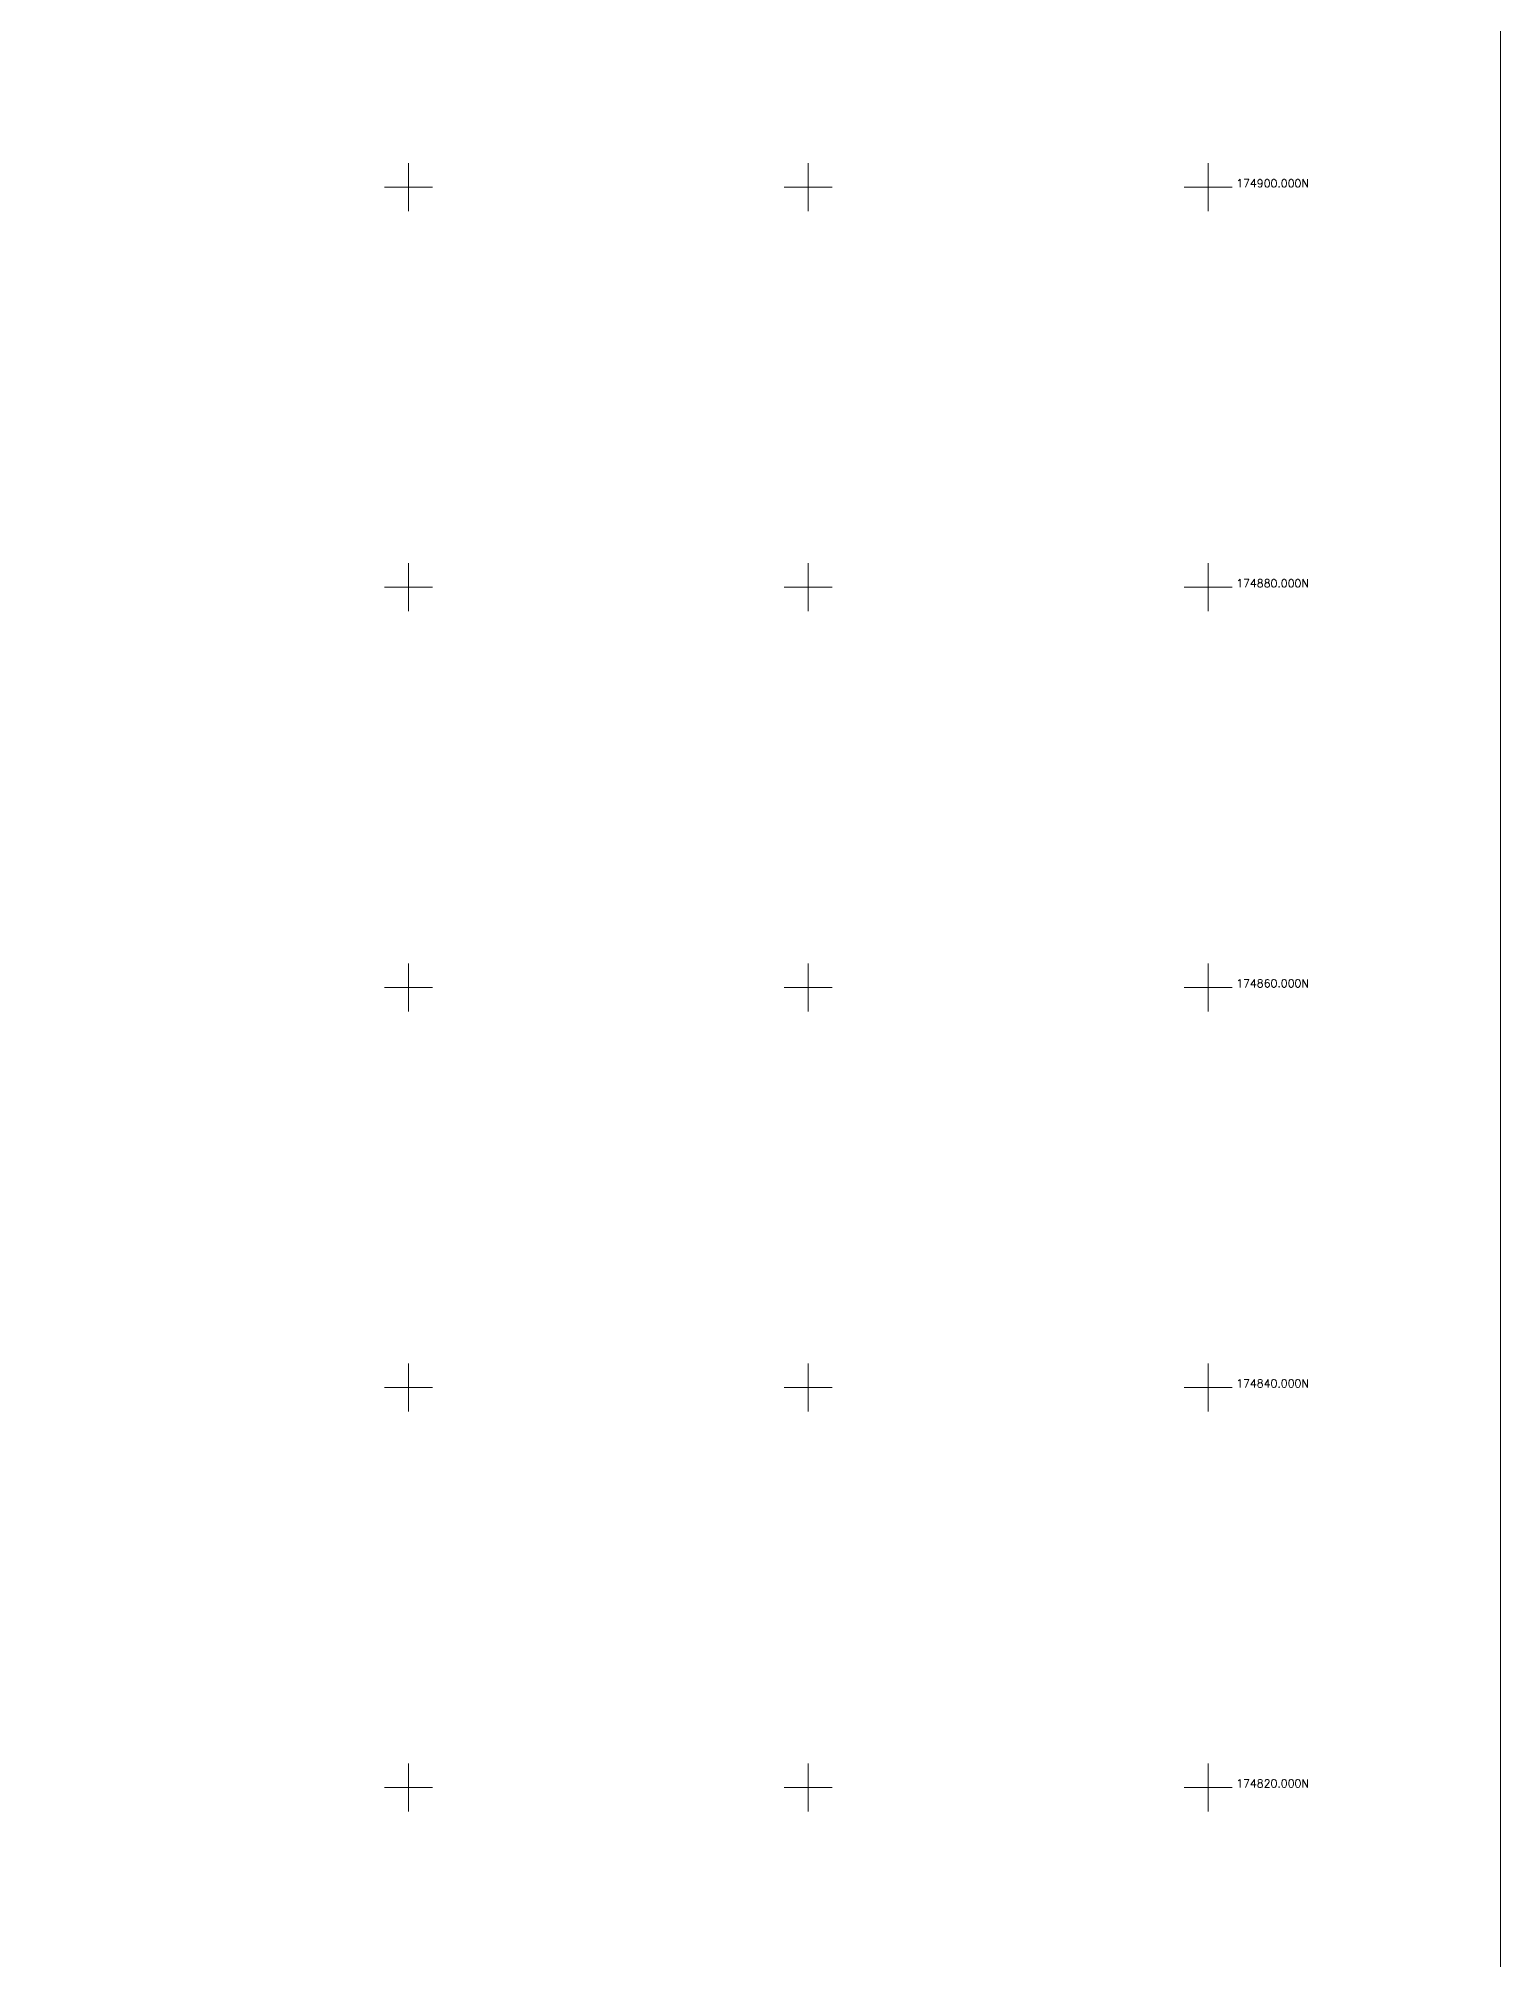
# Model space of a CAD drawing. Extents: x 521064 to 521635, y 174590 to 175241.
# Drawn here: x 521561.5 to 521634.6, y 174811.4 to 174907.4 of the extents above; entities that cross this region are included whole.
import ezdxf

# ---------------------------------------------------------------- set-up
doc = ezdxf.new("R2010")
doc.units = 0
for name, color, linetype, lineweight in [('I031G_SURVEY-GRID', 7, 'CONTINUOUS', 18), ('I031T_SURVEY-GRID-TXT', 7, 'CONTINUOUS', 13), ('I901G_TITLE-SHEET', 7, 'CONTINUOUS', 18)]:
    doc.layers.add(name, color=color, linetype=linetype, lineweight=lineweight)
doc.styles.add('MONOTXT', font='simplex.shx')

msp = doc.modelspace()

# ---------------------------------------------------------------- linework, layer by layer
at = {"layer": 'I031G_SURVEY-GRID'}
for p, q in [((521580, 174901.2), (521580, 174898.8)), ((521600, 174901.2), (521600, 174898.8)), ((521620, 174901.2), (521620, 174898.8)), ((521578.8, 174900), (521581.2, 174900)), ((521598.8, 174900), (521601.2, 174900)), ((521618.8, 174900), (521621.2, 174900)), ((521580, 174881.2), (521580, 174878.8)), ((521600, 174881.2), (521600, 174878.8)), ((521620, 174881.2), (521620, 174878.8)), ((521578.8, 174880), (521581.2, 174880)), ((521598.8, 174880), (521601.2, 174880)), ((521618.8, 174880), (521621.2, 174880)), ((521580, 174861.2), (521580, 174858.8)), ((521600, 174861.2), (521600, 174858.8)), ((521620, 174861.2), (521620, 174858.8)), ((521578.8, 174860), (521581.2, 174860)), ((521598.8, 174860), (521601.2, 174860)), ((521618.8, 174860), (521621.2, 174860)), ((521580, 174841.2), (521580, 174838.8)), ((521600, 174841.2), (521600, 174838.8)), ((521620, 174841.2), (521620, 174838.8)), ((521578.8, 174840), (521581.2, 174840)), ((521598.8, 174840), (521601.2, 174840)), ((521618.8, 174840), (521621.2, 174840)), ((521580, 174821.2), (521580, 174818.8)), ((521600, 174821.2), (521600, 174818.8)), ((521620, 174821.2), (521620, 174818.8)), ((521578.8, 174820), (521581.2, 174820)), ((521598.8, 174820), (521601.2, 174820)), ((521618.8, 174820), (521621.2, 174820))]:
    msp.add_line(p, q, dxfattribs=at)
at = {"layer": 'I901G_TITLE-SHEET'}
msp.add_lwpolyline([(521634.62, 174749.428), (521426.02, 174749.428), (521426.02, 174913.628), (521634.62, 174913.628)], close=True, dxfattribs=at)

# ---------------------------------------------------------------- texts
at = {"layer": 'I031T_SURVEY-GRID-TXT', "style": 'MONOTXT'}
for s, p in [('174900.000N', (521621.4, 174900)), ('174880.000N', (521621.4, 174880)), ('174860.000N', (521621.4, 174860)), ('174840.000N', (521621.4, 174840)), ('174820.000N', (521621.4, 174820))]:
    msp.add_text(s, height=0.4, dxfattribs=at).set_placement(p)

doc.saveas('drawing.dxf')
